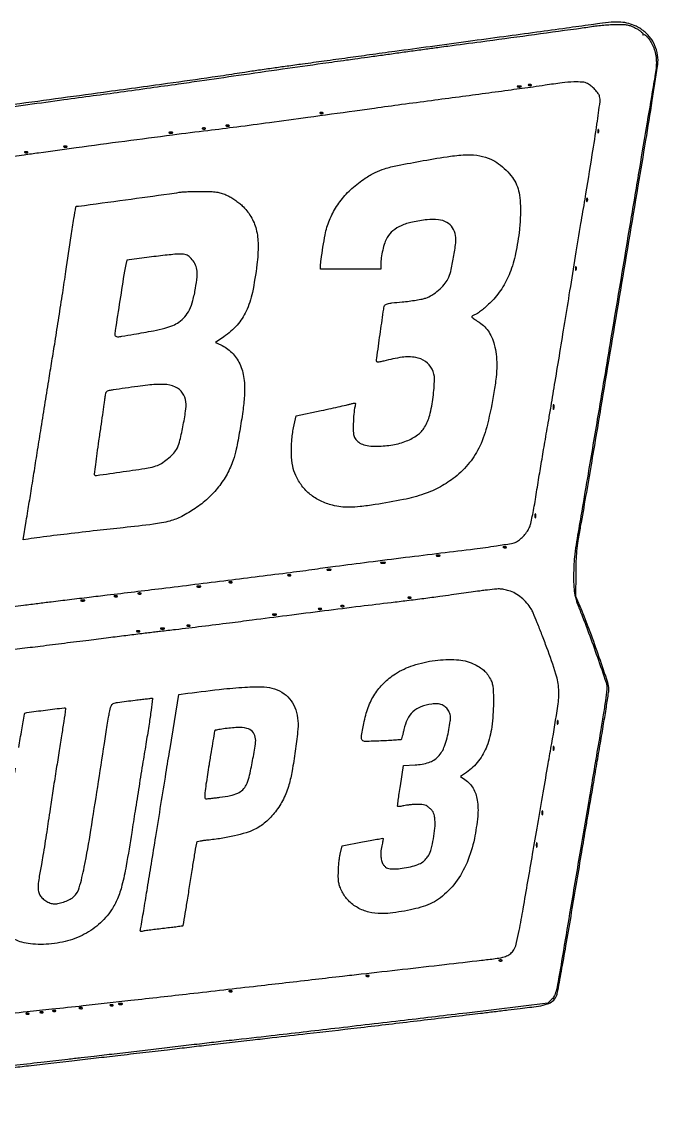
# Model space of a CAD drawing. Extents: x 71 to 939, y 129 to 915.
# Drawn here: x 485 to 939, y 129 to 915 of the extents above; entities that cross this region are included whole.
import ezdxf

# ---------------------------------------------------------------- set-up
doc = ezdxf.new("R2010")
doc.units = 0

msp = doc.modelspace()

# ---------------------------------------------------------------- linework, layer by layer
for points in [[(477, 167.993962, -0.00011), (489.239709, 169.411911, -0.00005), (505.290625, 171.266179, -0.000049), (522.235646, 173.22034, -0.000067), (537.5, 174.977076, 0.000135), (553.084552, 176.772795, 0.000089), (571.03125, 178.848814, 0.000089), (588.504021, 180.876298, 0.000171), (602.5, 182.507736, -0.000401), (616.225598, 184.101278, -0.000229), (632.79375, 186.003684, -0.000229), (649.456975, 187.901528, -0.000381), (663.5, 189.483591, 0.000928), (688.405517, 192.316988, 0.000325), (724.173338, 196.476981, 0.000316), (764.423843, 201.210705, 0.00032), (804.5, 205.975676, -0.000028), (812.381178, 206.917404, -0.000015), (822.113768, 208.079507, -0.000015), (832.044576, 209.264674, -0.000023), (840.589422, 210.28377, 0.006253), (853.799698, 212.026461, 0.043856), (860.116713, 213.514365, 0.094812), (863.80451, 215.567672, 0.099439), (866.400779, 218.808128, 0.073011), (867.168819, 221.039588, 0.000811), (870.098562, 236.773132, 0.002504), (873.36366, 254.977589, 0.001627), (876.963479, 276.04871, -0.000117), (880.669313, 298.142098, -0.000129), (884.262371, 319.498684, -0.00012), (887.338556, 337.727529, -0.000668), (889.00354, 347.5, 0.000007), (890.525058, 356.35963, 0.000002), (892.839386, 369.837181, 0.000002), (895.435694, 384.957624, 0.000002), (897.96165, 399.669128, 0.00155), (900.275245, 413.399211, 0.002246), (902.226235, 425.539155, 0.001138), (903.811634, 435.849117, 0.037594), (904, 438.350871, 0.080314), (903.24556, 443.017395, 0.002656), (897.199859, 460.907865, 0.0057), (890.707893, 479.110092, 0.009988), (884.864558, 494), (880.5, 504.5), (880.544132, 520.5, -0.007524), (880.708675, 529.739402, -0.016071), (881.17228, 536.862204, -0.014949), (882.116145, 544.252312, -0.00568), (883.857182, 554.5, 0.001604), (887.654502, 575.798105, 0.001328), (891.565669, 598.504711, 0.000334), (898.369593, 638.805767, 0.000011), (925.048986, 797.5, 0.00107), (930.458224, 830.106198, 0.001619), (935.013101, 858.507392, 0.000604), (938.824251, 882.966047, 0.03957), (939.141322, 887.227291, 0.07062), (938.046741, 894.679784, 0.071373), (934.922451, 901.50401, 0.070399), (929.959122, 907.250413, 0.065796), (923.488111, 911.549618, 0.050175), (918.230821, 913.497018, 0.044896), (912.489853, 914.451504, 0.037423), (905.771168, 914.45292, 0.01988), (897.5, 913.502935, -0.004128), (891.471146, 912.61733, -0.000259), (873.665625, 910.161202, -0.000382), (852.446417, 907.261894, -0.000284), (829, 904.090054, 0.000133), (803.545496, 900.654389, 0.000108), (776.25625, 896.957742, 0.000109), (751.10421, 893.539528, 0.000283), (733, 891.064701, -0.000012), (717.37711, 888.920442, -0.000009), (700.6125, 886.620201, -0.00001), (685.149261, 884.499116, -0.000025), (674, 882.970554, 0.001271), (664.287573, 881.614314, 0.000981), (653.703125, 880.08769, 0.000991), (643.820927, 878.622551, 0.002375), (636.5, 877.486734, -0.004547), (620.604944, 875.091353, -0.000683), (588.651903, 870.617308, -0.000568), (542.735906, 864.305217, -0.000182), (474.5, 855.02903, 0.00037), (408.044066, 845.969336, 0.000189)], [(462.299428, 852.02789, -0.000083), (488.7375, 855.633944, -0.000084), (514.606565, 859.153603, -0.000157), (535.5, 861.986048, 0.000553), (554.997092, 864.644918, 0.000419), (576.3875, 867.604345, 0.000423), (596.464579, 870.416537, 0.000986), (611.5, 872.565759, -0.000448), (639.246672, 876.562419, -0.000309), (670.671905, 881.040369, -0.000283), (699.604419, 885.128169, -0.001278), (716.5, 887.461523, 0.000578), (722.351448, 888.261288, 0.000157), (731.6125, 889.540944, 0.000159), (742.121883, 890.999843, 0.000165), (752.5, 892.447359, -0.000429), (762.914815, 893.894377, -0.000405), (773.534375, 895.351783, -0.000402), (782.94225, 896.627427, -0.001414), (789, 897.426418, 0.001264), (812.591521, 900.530846, 0.000436), (846.690152, 905.135897, 0.000247), (881.000001, 909.817181, 0.0049), (891.5, 911.360067, -0.010679), (895.567854, 911.909848, -0.006583), (900.373889, 912.391163, -0.0066), (905.139709, 912.741844, -0.011749), (909.070685, 912.886385, -0.010814), (913.98889, 912.845215, -0.039054), (917.101176, 912.507569, -0.047941), (919.785784, 911.729951, -0.022777), (923.070685, 910.25, -0.019608), (925.154712, 909.089605, -0.030414), (926.843715, 907.913969, -0.031203), (928.025693, 906.853497, -0.250481), (928.225223, 906.17567, 0.056175), (928.181671, 905.705405, 0.161131), (928.289491, 905.400018, 0.24785), (928.518343, 905.296175, 0.12404), (928.829864, 905.39485, -0.328751), (930.18926, 905.283583, -0.04814), (932.209465, 903.148162, -0.041956), (934.307095, 899.929738, -0.032668), (936.042937, 896.129118, -0.041928), (937.324991, 891.659092, -0.037635), (937.903519, 886.872171, -0.034384), (937.779807, 881.653676, -0.024789), (936.955259, 875.88649, 0.006025), (936.208819, 871.773425, 0.000063), (931.373144, 843.147906, 0.000203), (925.815439, 810.141258, 0.000132), (919.419397, 772, -0.000071), (905.527097, 689.094659, -0.000198), (895.756572, 630.97875, -0.000265), (888.685483, 589.156426, -0.00091), (884.028338, 562, 0.001579), (880.887546, 543.537455, 0.011194), (879.592776, 534.54229, 0.018978), (879.012704, 527.537209, 0.010174), (878.80166, 518.860814, 0.016292), (879.022758, 511.134865, 0.036631), (879.808055, 505.327971, 0.033963), (881.473563, 499.437383, 0.012257), (884.605474, 491.313516, -0.010395), (888.774824, 480.617477, -0.002739), (894.994382, 463.333388, -0.001438), (901.242189, 445.504692, -0.037636), (902.542237, 440.596969, -0.077191), (902.609827, 438.317069, -0.003037), (901.518167, 430.000304, -0.005135), (900.022268, 419.887733, -0.00315), (898.06196, 408, 0.00023), (891.305182, 368.464967, 0.000161), (883.723508, 323.89317, 0.000161), (876.610614, 281.913905, 0.000415), (871.510998, 251.605083, -0.00128), (868.099084, 231.539133, -0.015195), (866.521333, 223.810294, -0.041365), (865.147619, 219.586508, -0.097374), (863.307974, 216.846436), (860.444244, 213.982706), (802.472122, 207.062022, -0.000454), (757.899112, 201.782003, -0.000329), (708.227023, 195.976864, -0.000311), (662.627138, 190.706753, -0.00122), (634.5, 187.543261, 0.001259), (626.750648, 186.67107, 0.000277), (613.45, 185.13267, 0.000288), (598.075013, 183.336722, 0.000277), (582.5, 181.499549, -0.000217), (566.668014, 179.630116, -0.000204), (550.521875, 177.737364, -0.000203), (536.21636, 176.072187, -0.000711), (527, 175.016471, 0.000242), (517.266879, 173.910823, 0.000052), (500.39375, 171.984056, 0.000054), (480.851591, 169.748306, 0.000052), (461, 167.472894, -0.000055), (440.854707, 165.163955, -0.000053)], [(418.397658, 846.016544, 0.000029), (439.5, 848.908269, -0.000129)], [(452.318672, 494.162441, 0.000061), (470.0375, 496.335913, 0.000061), (485.774858, 498.270215, 0.000208), (496, 499.532581, -0.000552), (505.563088, 500.706537, -0.000224), (518.584375, 502.284507, -0.000222), (532.586239, 503.968629, -0.000283), (545.5, 505.508652, 0.000932), (584.490269, 510.209744, 0.000528), (631.697367, 516.041408, 0.000361), (676.50148, 521.657078, 0.004199), (694, 524.012591, -0.003054), (708.632116, 526.016391, -0.00079), (732.236854, 529.064284, -0.000817), (758.680245, 532.392343, -0.000932), (784, 535.489059, 0.001531), (808.045033, 538.459133, 0.005249), (823.641745, 540.600748, 0.004816), (834.452497, 542.307549, 0.079011), (837.913223, 543.469449, 0.05396), (840.691654, 545.327449, 0.037013), (843.413362, 547.973123, 0.036447), (845.767805, 551.052895, 0.046071), (847.447107, 554.218252, 0.041811), (848.18951, 556.519108, 0.005642), (849.284631, 561.480156, 0.006476), (850.442339, 567.403249, 0.005415), (851.521414, 573.718252, -0.000886), (853.774699, 587.664753, -0.001051), (855.95441, 600.83167, -0.00099), (858.295412, 614.623202, -0.00065), (861.043986, 630.5, 0.001904), (862.696946, 640.192744, 0.000358), (865.638935, 657.928125, 0.000383), (869.045374, 678.653707, 0.000351), (872.521651, 700, -0.000277), (876.214715, 722.698514, -0.000213), (880.275915, 747.50625, -0.000215), (884.096805, 770.721536, -0.000509), (886.966293, 788, 0.001482), (892.196191, 819.874923, 0.004446), (895.510254, 841.688686, 0.00264), (897.722702, 857.784319, 0.106487), (897.437357, 861.305726, 0.081291), (896.30897, 863.610658, 0.032985), (894.094697, 866.329735, 0.032835), (891.41888, 868.851536, 0.052223), (888.79966, 870.589276, 0.10185), (885.093169, 871.648783, 0.02851), (879.035995, 871.760387, 0.020826), (870.532878, 871.076729, 0.007487), (858.5, 869.419687, -0.003393), (849.939326, 868.169293, -0.000636), (834.246875, 866.006201, -0.000681), (815.902527, 863.526775, -0.000623), (797, 861.022067, 0.000432), (777.145183, 858.398876, 0.000354), (755.934375, 855.562575, 0.000358), (736.439975, 852.927524, 0.000947), (722.5, 851.006207, -0.000544), (688.968156, 846.357058, -0.000982), (661.483499, 842.63183, -0.001179), (638.158841, 839.573055, -0.001698), (617.5, 836.984677, 0.00175), (592.217307, 833.814298, 0.000722), (558.00716, 829.352566, 0.000727), (523.39184, 824.735917, 0.001526), (496.5, 821.025951, -0.000751), (486.097803, 819.574451, -0.000291), (471.68125, 817.593414, -0.000288)], [(465.440546, 205.508715, -0.001095), (488.285208, 208.100223, -0.002319), (506, 209.987395, 0.001924), (528.298915, 212.345132, 0.000567), (562.466639, 216.130034, 0.000513), (604.492452, 220.877302, 0.000334), (653, 226.439982, -0.000111), (673.128607, 228.757355, -0.000095), (694.33125, 231.189509, -0.000096), (713.601241, 233.392507, -0.000274), (727, 234.914241, 0.000229), (756.636296, 238.277393, 0.000223), (786.537546, 241.697978, 0.000153), (812.947993, 244.739368, 0.001989), (822.784122, 245.914815, 0.02468), (828.160871, 246.850322, 0.063864), (831.852471, 248.194397, 0.083571), (834.482431, 250.166791, 0.070946), (836.498938, 252.997947, 0.061635), (838.084068, 257.285299, 0.010154), (839.933641, 265.932646, 0.004692), (842.784491, 281.508718, 0.000424), (849.509404, 320.5, -0.000193), (853.16752, 341.768624, -0.000162), (857.064694, 364.33125, -0.000163), (860.640409, 384.952878, -0.000448), (863.18116, 399.5, 0.005687), (867.56147, 426.228946, 0.050564), (868.157104, 438.127284, 0.064038), (866.214498, 448.868286, 0.0119), (859.689116, 467.880377, 0.003203), (856.19228, 477.147204, 0.004073), (852.84095, 485.651683, 0.003205), (849.929714, 492.735307, 0.033448), (848.525663, 495.546421, 0.048306), (845.47065, 499.766266, 0.040913), (841.500107, 503.584536, 0.041715), (837.061343, 506.62575, 0.057221), (832.612179, 508.52253, 0.022038), (828.862616, 509.458429, 0.045572), (825.863649, 509.787997, 0.031083), (822.203258, 509.62767, 0.005748), (815.5, 508.836978, 0.00189), (811.721349, 508.332631, 0.000474), (805.5625, 507.480942, 0.000484), (798.521875, 506.493566, 0.000487), (791.5, 505.494905, -0.002591), (783.17195, 504.346196, -0.001062), (771.85625, 502.869537, -0.00105), (759.699142, 501.335273, -0.001345), (748.5, 499.976385, 0.001052), (726.502882, 497.32036, 0.000655), (700.721763, 494.118067, 0.000641), (673.986104, 490.726777, 0.000785), (649, 487.484967, -0.001439), (632.994889, 485.429683, -0.000765), (613.164847, 482.972015, -0.000688), (594.345835, 480.695149, -0.003218), (583.5, 479.468823, 0.003785), (579.671939, 479.031588, 0.000346), (570.15625, 477.865003, 0.000447), (558.810198, 476.455749, 0.00035), (546.5, 474.906796, -0.000293), (532.284994, 473.116513, -0.000166), (515.059375, 470.963118, -0.000165), (497.691229, 468.803593, -0.000272), (483, 466.989972, 0.000494), (469.164467, 465.275768, 0.000411)], [(482.34155, 396.733132, -0.002499), (484.448343, 409.29454, -0.000395), (486.377091, 420.399969, -0.169689), (486.745689, 421.060598, -0.150929), (488.041208, 421.648644, -0.000881), (501.3149, 423.313057, -0.000638), (514.76853, 424.958519, -0.230408), (515.694587, 424.638747, -0.237575), (515.793098, 424.340377, -0.000145), (514.430315, 415.193243, -0.001709), (512.870436, 404.98316, -0.001037), (510.958894, 392.91563, 0.000832), (508.84481, 379.604869, 0.000713), (506.662915, 365.587716, 0.000718), (504.717567, 352.850367, 0.002063), (503.416197, 344, -0.002582), (502.279857, 336.327335, -0.00183), (500.928775, 327.728882, -0.001847), (499.577948, 319.525841, -0.003913), (498.458339, 313.183428, 0.004641), (496.767958, 303.525537, 0.024635), (496.153948, 298.197255, 0.046261), (496.249714, 294.649331, 0.077174), (497.054954, 291.778734, 0.094039), (498.733476, 289.402794, 0.050189), (501.567469, 287.16712, 0.050131), (504.798198, 285.536374, 0.092077), (507.686153, 285, 0.057426), (511.122343, 285.395961, 0.030753), (515.220005, 286.622947, 0.030735), (519.058127, 288.308827, 0.069829), (521.64071, 290.13219, 0.135124), (525.543669, 296.526933, 0.020477), (529.114665, 311.219895, 0.010058), (533.84349, 337.602737, 0.001059), (543.522885, 399.5, -0.000836), (544.549186, 406.082152, -0.000848), (545.592519, 412.628607, -0.000824), (546.519168, 418.32038, -0.003487), (547.103644, 421.725046, -0.036141), (548.228752, 426.145393, -0.204842), (549.805695, 427.923252, -0.078), (552.93253, 428.840827, -0.002732), (565.5, 430.410934, 0.000116), (569.790106, 430.924134, 0.000169), (573.573803, 431.378942, 0.000083), (576.789978, 431.767174, 0.002929), (577.538477, 431.862105, -0.492113), (577.91909, 431.4836, -0.001376), (576.854056, 423.287194, -0.005384), (575.431872, 413.39114, -0.0026), (573.408689, 400.75, 0.000781), (571.053522, 386.369969, 0.000435), (568.226049, 368.839063, 0.000433), (565.395679, 351.094254, 0.000702), (563.023227, 336, -0.004694), (559.083951, 312.178698, -0.020535), (556.04803, 298.232099, -0.03451), (552.827832, 288.655991, -0.048188), (548.580947, 280.687914, -0.068413), (539.392146, 270.266005, -0.06467), (527.565609, 262.476625, -0.061344), (513.552358, 257.665344, -0.051587), (497.931501, 256.017364, -0.025782), (490.582531, 256.381624, -0.044993), (484.599133, 257.538579, -0.05232), (479.581818, 259.574471, -0.054536)], [(471.874422, 330.154174, 0.000047), (474.539993, 347.155921, 0.000046), (477.384869, 365.323336, 0.00006), (479.984184, 381.945689, -0.001544)]]:
    msp.add_lwpolyline(points, format="xyb")
for points in [[(838.75, 868.337719, 0.057986), (839.320008, 868.181385, 0.037979), (840, 868.12966, 0.037979), (840.679992, 868.181385, 0.057986), (841.25, 868.337719, 0.174857), (841.459382, 868.525001, 0.447206), (841.398438, 868.693942, 0.078554), (840.89144, 868.810911, 0.017491), (840, 868.842105, 0.017491), (839.10856, 868.810911, 0.078554), (838.601562, 868.693942, 0.447206), (838.540618, 868.525001, 0.174857)], [(846.8125, 869.316886, 0.051402), (847.359369, 869.160852, 0.05415), (847.916927, 869.123424, 0.060344), (848.402231, 869.202593, 0.126455), (848.729167, 869.395833, 0.296942), (848.77538, 869.614691, 0.208169), (848.592839, 869.799335, 0.077125), (848.112848, 869.910055, 0.028489), (847.416667, 869.921053, 0.018894), (846.670344, 869.862007, 0.168741), (846.37858, 869.720685, 0.470617), (846.395823, 869.538436, 0.054073)], [(697.8125, 849.316886, 0.051402), (698.359369, 849.160852, 0.05415), (698.916927, 849.123424, 0.060344), (699.402231, 849.202593, 0.126455), (699.729167, 849.395833, 0.296942), (699.77538, 849.614691, 0.208169), (699.592839, 849.799335, 0.077125), (699.112848, 849.910055, 0.028489), (698.416667, 849.921053, 0.018894), (697.670344, 849.862007, 0.168741), (697.37858, 849.720685, 0.470617), (697.395823, 849.538436, 0.054073)], [(630.8125, 840.316886, 0.051402), (631.359369, 840.160852, 0.05415), (631.916927, 840.123424, 0.060344), (632.402231, 840.202593, 0.126455), (632.729167, 840.395833, 0.296942), (632.77538, 840.614691, 0.208169), (632.592839, 840.799335, 0.077125), (632.112848, 840.910055, 0.028489), (631.416667, 840.921053, 0.018894), (630.670344, 840.862007, 0.168741), (630.37858, 840.720685, 0.470617), (630.395823, 840.538436, 0.054073)], [(589.75, 835.337719, 0.057986), (590.320008, 835.181385, 0.037979), (591, 835.12966, 0.037979), (591.679992, 835.181385, 0.057986), (592.25, 835.337719, 0.174857), (592.459382, 835.525001, 0.447206), (592.398438, 835.693942, 0.078554), (591.89144, 835.810911, 0.017491), (591, 835.842105, 0.017491), (590.10856, 835.810911, 0.078554), (589.601562, 835.693942, 0.447206), (589.540618, 835.525001, 0.174857)], [(613.8125, 838.316886, 0.051402), (614.359369, 838.160852, 0.05415), (614.916927, 838.123424, 0.060344), (615.402231, 838.202593, 0.126455), (615.729167, 838.395833, 0.296942), (615.77538, 838.614691, 0.208169), (615.592839, 838.799335, 0.077125), (615.112848, 838.910055, 0.028489), (614.416667, 838.921053, 0.018894), (613.670344, 838.862007, 0.168741), (613.37858, 838.720685, 0.470617), (613.395823, 838.538436, 0.054073)], [(896.078947, 836.416667, 0.018894), (896.137993, 835.670344, 0.168741), (896.279315, 835.37858, 0.470617), (896.461564, 835.395823, 0.054073), (896.683114, 835.8125, 0.051402), (896.839148, 836.359369, 0.05415), (896.876576, 836.916927, 0.060344), (896.797407, 837.402231, 0.126455), (896.604167, 837.729167, 0.296942), (896.385309, 837.77538, 0.208169), (896.200665, 837.592839, 0.077125), (896.089945, 837.112848, 0.028489)], [(514.8125, 825.316886, 0.051402), (515.359369, 825.160852, 0.05415), (515.916927, 825.123424, 0.060344), (516.402231, 825.202593, 0.126455), (516.729167, 825.395833, 0.296942), (516.77538, 825.614691, 0.208169), (516.592839, 825.799335, 0.077125), (516.112848, 825.910055, 0.028489), (515.416667, 825.921053, 0.018894), (514.670344, 825.862007, 0.168741), (514.37858, 825.720685, 0.470617), (514.395823, 825.538436, 0.054073)], [(486.8125, 821.316886, 0.051402), (487.359369, 821.160852, 0.05415), (487.916927, 821.123424, 0.060344), (488.402231, 821.202593, 0.126455), (488.729167, 821.395833, 0.296942), (488.77538, 821.614691, 0.208169), (488.592839, 821.799335, 0.077125), (488.112848, 821.910055, 0.028489), (487.416667, 821.921053, 0.018894), (486.670344, 821.862007, 0.168741), (486.37858, 821.720685, 0.470617), (486.395823, 821.538436, 0.054073)], [(819.722373, 816.56943, -0.051297), (825.206157, 813.373153, -0.038006), (830.548415, 808.816508, -0.038334), (835.079293, 803.566338, -0.05636), (838.119254, 798.290758, -0.059073), (839.794368, 792.721096, -0.028188), (840.674478, 785.283311, -0.024559), (840.783366, 776.439398, -0.017211), (840.074326, 766.5, -0.024524), (837.393128, 749.303805, -0.042984), (833.282213, 735.509028, -0.050139), (827.443631, 724.176385, -0.053161), (819.562994, 714.473822, -0.012096), (816.61876, 711.685344, -0.01308), (813.617228, 709.116449, -0.01266), (810.937388, 707.051985, -0.059668), (809.247462, 706.102502, 0.01563), (808.00321, 705.540937, 0.023144), (806.953942, 704.965681, 0.019904), (806.161407, 704.437811, 0.240327), (806, 704.121398, 0.225882), (806.16866, 703.76711, 0.009747), (807.283926, 702.89673, 0.015), (808.695894, 701.903142, 0.009958), (810.370814, 700.845368, -0.048497), (814.438276, 697.815138, -0.054277), (817.677255, 694.16026, -0.051), (820.203035, 689.695027, -0.035609), (822.143189, 684.23952, -0.038781), (823.49114, 677.341217, -0.030651), (823.902905, 669.746584, -0.025529), (823.387378, 660.893354, -0.013937), (821.900271, 650.113264, -0.018545), (817.271314, 627.515182, -0.048188), (811.808918, 611.845891, -0.062328), (804.441899, 599.996221, -0.054308), (794.066797, 589.700364, -0.043903), (783.640392, 582.789981, -0.041416), (771.966402, 577.649754, -0.032325), (757.219663, 573.610387, -0.013664), (737, 570.026917, -0.008604), (726.194959, 568.604708, -0.024367), (718.607957, 568.111319, -0.033109), (712.476407, 568.418023, -0.034672), (706.534962, 569.532909, -0.048677), (697.924799, 572.696202, -0.057688), (690.606467, 577.331544, -0.05914), (684.683202, 583.405984, -0.055468), (680.197353, 590.824854, -0.064339), (678.122783, 597.425767, -0.033207), (677.174253, 606.044043, -0.031223), (677.356699, 615.547378, -0.031677), (678.723063, 624.907416), (680.5, 633.314833), (698.433523, 637.161086, 0.001035), (705.551489, 638.703115, 0.001322), (712.104663, 640.155158, 0.001023), (717.593346, 641.398362, 0.011153), (719.790328, 641.952552, -0.00931), (722.02408, 642.524781, -0.19972), (722.682506, 642.41711, -0.297627), (722.922483, 641.901886, -0.019317), (722.610316, 640.198883, 0.033056), (721.744637, 634.615873, 0.017237), (721.369494, 627.580417, 0.013394), (721.422727, 620.914903, 0.114805), (722.193956, 618.054742, 0.092776), (724.549126, 615.124444, 0.084449), (727.87861, 613.127458, 0.065155), (732.428485, 612.006123, 0.030617), (738.490024, 611.700983, 0.039961), (749.586016, 612.711222, 0.052359), (759.376118, 615.476622, 0.060226), (767.166355, 619.734735, 0.098533), (772.298183, 625.201229, 0.077951), (775.961709, 633.822707, 0.029111), (778.42686, 646.779023, 0.027157), (779.393428, 659.554471, 0.127527), (777.710788, 666.661704, 0.117399), (772.856527, 672.197674, 0.11251), (765.95376, 675.060217, 0.077338), (756.345889, 675.201111, 0.029562), (743.19673, 672.551897, -0.00826), (740.441729, 671.873612, -0.052749), (739.015236, 671.702359, -0.15525), (738.293572, 671.920831, -0.247047), (738, 672.478728, -0.034634), (738.151778, 674.667256, -0.000292), (740.510755, 691.520906, -0.000521), (742.809285, 707.750455, -0.018042), (743.491567, 711.54701, -0.185168), (744.250658, 712.705424, -0.095045), (745.848128, 713.447758, -0.034402), (748.980426, 714.00709, -0.003814), (756.218105, 714.735478, 0.008647), (761.264517, 715.292658, 0.008737), (766.271211, 716.022394, 0.008579), (770.605904, 716.808324, 0.034747), (773.19453, 717.51357, 0.057803), (777.606804, 719.649992, 0.035192), (782.269682, 723.098287, 0.035328), (786.361683, 727.128108, 0.062753), (789.01787, 731.035029, 0.061876), (791.010003, 736.524012, 0.012716), (793.052032, 746.643152, 0.012051), (794.587245, 756.829016, 0.073347), (794.475986, 762.142137, 0.101878), (792.315118, 767.706339, 0.123058), (788.234945, 771.525986, 0.101337), (782.162937, 773.44135, 0.052614), (774.181173, 773.428953, 0.02586), (763.588077, 771.736906, 0.05211), (755.552859, 769.125495, 0.067144), (749.662251, 765.494115, 0.089919), (745.603724, 760.723422, 0.049451), (743.867665, 756.905176, 0.023754), (742.376999, 751.729277, 0.023516), (741.341089, 746.220913, 0.034731), (741, 741.316341), (741, 738), (719.5, 738), (698, 738), (698.01832, 740.25, -0.03268), (698.371869, 745.052895, -0.005956), (699.712051, 753.876842, -0.006359), (701.277035, 762.709663, -0.025979), (702.571799, 768, -0.047391), (706.674771, 778.076581, -0.044999), (712.661255, 787.389089, -0.043514), (720.428214, 795.755864, -0.038685), (729.822492, 803.020579, -0.028552), (736.978252, 807.154214, -0.043294), (743.647951, 809.819813, -0.025031), (752.923238, 812.125296, -0.003938), (771.416039, 815.599366, -0.008124), (790.75904, 818.752161, -0.031322), (802.88515, 819.757314, -0.049941), (811.780929, 819.046629, -0.061501)], [(631.218065, 790.796374, -0.026536), (633.770336, 789.44167, -0.014827), (636.730425, 787.541498, -0.014759), (639.61728, 785.437315, -0.023168), (641.953922, 783.446331, -0.070324), (648.202425, 775.693332, -0.073121), (651.9562, 766.611867, -0.06085), (653.350667, 755.462492, -0.03139), (652.508019, 741.407939, -0.020275), (649.22435, 721.464751, -0.056958), (644.814476, 708.046294, -0.075285), (638.337324, 698.194526, -0.060663), (628.780921, 689.851226), (622.781694, 685.777229), (626.640847, 684.043236, -0.091718), (634.55454, 678.568418, -0.086772), (640.169192, 670.527362, -0.076214), (643.209532, 660.123092, -0.051478), (643.572433, 647.743367, -0.016253), (642.377232, 636.516861, -0.008548), (640.201698, 622.653934, -0.007911), (637.697791, 609.533915, -0.032582), (635.545589, 601.743543, -0.042577), (631.128202, 591.846088, -0.040543), (625.035606, 582.666027, -0.039718), (617.408024, 574.41848, -0.037377), (608.423815, 567.296051, -0.030997), (598.846796, 561.637977, -0.052533), (590.161315, 558.30231, -0.033533), (578.585501, 556.019928, -0.006207), (557, 553.521854, 0.002352), (538.23021, 551.496133, 0.001626), (517.005465, 549.034487, 0.001225), (497.462136, 546.654878, 0.011084), (488.950379, 545.405167), (485.400759, 544.803349), (487.625714, 558.151675, 0.001241), (488.833062, 565.507486, 0.000281), (490.845651, 578.007054, 0.000291), (493.151009, 592.429883, 0.000282), (495.462798, 607, -0.000404), (497.97, 622.77691, -0.000268), (500.872494, 640.884375, -0.000269), (503.710806, 658.470595, -0.000524), (505.997922, 672.5, 0.001286), (508.246936, 686.429307, 0.000685), (510.961686, 703.675, 0.000682), (513.686865, 721.300532, 0.001062), (515.982699, 736.5, -0.000501), (519.799626, 761.963066, -0.003485), (521.766502, 774.406759, -0.001481), (523.137515, 782.555055, -0.365351), (523.665163, 783, 0.033795), (525.005675, 783.090709, 0.000026), (558.667506, 787.669087, 0.000147), (589.942248, 791.933867, 0.005547), (597, 792.978301, -0.022706), (599.875581, 793.303486, -0.006872), (604.2625, 793.538221, -0.006869), (609.193769, 793.666338, -0.007426), (614, 793.653766, -0.006986), (620.594686, 793.446358, -0.029769), (624.512995, 793.03368, -0.042152), (627.655514, 792.235587, -0.025493)], [(888.078947, 787.416667, 0.018894), (888.137993, 786.670344, 0.168741), (888.279315, 786.37858, 0.470617), (888.461564, 786.395823, 0.054073), (888.683114, 786.8125, 0.051402), (888.839148, 787.359369, 0.05415), (888.876576, 787.916927, 0.060344), (888.797407, 788.402231, 0.126455), (888.604167, 788.729167, 0.296942), (888.385309, 788.77538, 0.208169), (888.200665, 788.592839, 0.077125), (888.089945, 788.112848, 0.028489)], [(575.563134, 746.63589), (559.626269, 744.5), (558.851166, 741.5, 0.023891), (557.827522, 736.57837, 0.000713), (554.563513, 715.807057, 0.000475), (551.25744, 694.436966, 0.038153), (551, 691.068111, 0.283533), (551.553689, 690.170196, 0.127624), (552.962152, 689.867352, 0.030562), (556.070976, 690.189288, 0.00221), (564.590048, 691.640357, 0.004253), (578.570332, 694.208035, 0.018438), (586.787276, 696.106155, 0.031115), (592.350651, 697.987544, 0.050251), (596.7606, 700.332565, 0.070444), (600.975241, 704.102817, 0.061007), (604.221277, 709.073834, 0.048567), (606.707107, 715.686907, 0.023706), (608.63255, 724.5, 0.018278), (609.701659, 732.605642, 0.060187), (609.563622, 737.988106, 0.08696), (608.222464, 742.043994, 0.073272), (605.521131, 745.678869, 0.026094), (603.472357, 747.524277, 0.081882), (601.868, 748.437865, 0.074707), (599.974656, 748.831751, 0.019328), (596.85, 748.88589, 0.017578), (593.826737, 748.71496, 0.003419), (588.390108, 748.177882, 0.00363), (582.056895, 747.461942, 0.00335)], [(880.078947, 738.416667, 0.018894), (880.137993, 737.670344, 0.168741), (880.279315, 737.37858, 0.470617), (880.461564, 737.395823, 0.054073), (880.683114, 737.8125, 0.051402), (880.839148, 738.359369, 0.05415), (880.876576, 738.916927, 0.060344), (880.797407, 739.402231, 0.126455), (880.604167, 739.729167, 0.296942), (880.385309, 739.77538, 0.208169), (880.200665, 739.592839, 0.077125), (880.089945, 739.112848, 0.028489)], [(574.5, 655.325481, 0.002629), (567.326281, 654.390776, 0.001364), (558.378635, 653.152182, 0.000802), (549.71091, 651.91404, 0.013746), (546.881744, 651.42554, 0.072833), (545.426796, 650.904512, 0.150589), (544.583669, 650.056615, 0.081014), (544.068552, 648.512402, 0.011599), (543.611485, 645.199481, -0.006239), (543.169868, 641.723737, -0.000774), (542.102905, 634.17463, -0.000914), (540.805406, 625.212824, -0.000756), (539.391474, 615.6716, 0.002329), (538.061537, 606.498237, 0.003777), (537.02644, 598.687922, 0.000713), (536.178397, 591.815683, 0.230653), (536.350687, 591.315979, 0.235423), (537.759461, 590.844473, 0.000733), (556.981194, 593.571235, 0.002643), (574.724642, 596.210617, 0.046591), (580.349949, 597.623469, 0.053977), (584.239604, 599.488181, 0.031293), (588.470331, 602.492276, 0.031271), (592.300614, 606.007534, 0.05309), (594.963887, 609.441568, 0.077884), (597.123829, 614.577217, 0.011429), (599.593159, 625.629761, 0.012498), (601.535822, 636.815618, 0.059402), (601.719263, 643.296752, 0.12996), (599.390598, 649.6992, 0.137703), (594.24206, 653.946741, 0.095658), (585.981802, 655.840592, 0.039758)], [(864.194949, 639.5, 0.012823), (864.235556, 638.431793, 0.080377), (864.356533, 637.900903, 0.597527), (864.51666, 637.883358, 0.087174), (864.692991, 638.269032, 0.037336), (864.832894, 639.036634, 0.029507), (864.872264, 639.880008, 0.030339), (864.814405, 640.671085, 0.06278), (864.655937, 641.269032, 0.31318), (864.47713, 641.386009, 0.333666), (864.315079, 641.257153, 0.052471), (864.212705, 640.580113, 0.014395)], [(851.157895, 562, 0.017491), (851.189089, 561.10856, 0.078554), (851.306058, 560.601562, 0.447206), (851.474999, 560.540618, 0.174857), (851.662281, 560.75, 0.057986), (851.818615, 561.320008, 0.037979), (851.87034, 562, 0.037979), (851.818615, 562.679992, 0.057986), (851.662281, 563.25, 0.174857), (851.474999, 563.459382, 0.447206), (851.306058, 563.398438, 0.078554), (851.189089, 562.89144, 0.017491)], [(828.8125, 539.316886, 0.051402), (829.359369, 539.160852, 0.05415), (829.916927, 539.123424, 0.060344), (830.402231, 539.202593, 0.126455), (830.729167, 539.395833, 0.296942), (830.77538, 539.614691, 0.208169), (830.592839, 539.799335, 0.077125), (830.112848, 539.910055, 0.028489), (829.416667, 539.921053, 0.018894), (828.670344, 539.862007, 0.168741), (828.37858, 539.720685, 0.470617), (828.395823, 539.538436, 0.054073)], [(741.269032, 528.307009, 0.037336), (742.036634, 528.167106, 0.029507), (742.880008, 528.127736, 0.030339), (743.671085, 528.185595, 0.06278), (744.269032, 528.344063, 0.31318), (744.386009, 528.52287, 0.333666), (744.257153, 528.684921, 0.052471), (743.580113, 528.787295, 0.014395), (742.5, 528.805051, 0.012823), (741.431793, 528.764444, 0.080377), (740.900903, 528.643467, 0.597527), (740.883358, 528.48334, 0.087174)], [(780.75, 533.337719, 0.057986), (781.320008, 533.181385, 0.037979), (782, 533.12966, 0.037979), (782.679992, 533.181385, 0.057986), (783.25, 533.337719, 0.174857), (783.459382, 533.525001, 0.447206), (783.398438, 533.693942, 0.078554), (782.89144, 533.810911, 0.017491), (782, 533.842105, 0.017491), (781.10856, 533.810911, 0.078554), (780.601562, 533.693942, 0.447206), (780.540618, 533.525001, 0.174857)], [(674.8125, 519.316886, 0.051402), (675.359369, 519.160852, 0.05415), (675.916927, 519.123424, 0.060344), (676.402231, 519.202593, 0.126455), (676.729167, 519.395833, 0.296942), (676.77538, 519.614691, 0.208169), (676.592839, 519.799335, 0.077125), (676.112848, 519.910055, 0.028489), (675.416667, 519.921053, 0.018894), (674.670344, 519.862007, 0.168741), (674.37858, 519.720685, 0.470617), (674.395823, 519.538436, 0.054073)], [(702.75, 523.337719, 0.057986), (703.320008, 523.181385, 0.037979), (704, 523.12966, 0.037979), (704.679992, 523.181385, 0.057986), (705.25, 523.337719, 0.174857), (705.459382, 523.525001, 0.447206), (705.398438, 523.693942, 0.078554), (704.89144, 523.810911, 0.017491), (704, 523.842105, 0.017491), (703.10856, 523.810911, 0.078554), (702.601562, 523.693942, 0.447206), (702.540618, 523.525001, 0.174857)], [(609.75, 511.337719, 0.057986), (610.320008, 511.181385, 0.037979), (611, 511.12966, 0.037979), (611.679992, 511.181385, 0.057986), (612.25, 511.337719, 0.174857), (612.459382, 511.525001, 0.447206), (612.398438, 511.693942, 0.078554), (611.89144, 511.810911, 0.017491), (611, 511.842105, 0.017491), (610.10856, 511.810911, 0.078554), (609.601562, 511.693942, 0.447206), (609.540618, 511.525001, 0.174857)], [(632.8125, 514.316886, 0.051402), (633.359369, 514.160852, 0.05415), (633.916927, 514.123424, 0.060344), (634.402231, 514.202593, 0.126455), (634.729167, 514.395833, 0.296942), (634.77538, 514.614691, 0.208169), (634.592839, 514.799335, 0.077125), (634.112848, 514.910055, 0.028489), (633.416667, 514.921053, 0.018894), (632.670344, 514.862007, 0.168741), (632.37858, 514.720685, 0.470617), (632.395823, 514.538436, 0.054073)], [(550.8125, 504.316886, 0.051402), (551.359369, 504.160852, 0.05415), (551.916927, 504.123424, 0.060344), (552.402231, 504.202593, 0.126455), (552.729167, 504.395833, 0.296942), (552.77538, 504.614691, 0.208169), (552.592839, 504.799335, 0.077125), (552.112848, 504.910055, 0.028489), (551.416667, 504.921053, 0.018894), (550.670344, 504.862007, 0.168741), (550.37858, 504.720685, 0.470617), (550.395823, 504.538436, 0.054073)], [(567.8125, 506.316886, 0.051402), (568.359369, 506.160852, 0.05415), (568.916927, 506.123424, 0.060344), (569.402231, 506.202593, 0.126455), (569.729167, 506.395833, 0.296942), (569.77538, 506.614691, 0.208169), (569.592839, 506.799335, 0.077125), (569.112848, 506.910055, 0.028489), (568.416667, 506.921053, 0.018894), (567.670344, 506.862007, 0.168741), (567.37858, 506.720685, 0.470617), (567.395823, 506.538436, 0.054073)], [(760.8125, 503.316886, 0.051402), (761.359369, 503.160852, 0.05415), (761.916927, 503.123424, 0.060344), (762.402231, 503.202593, 0.126455), (762.729167, 503.395833, 0.296942), (762.77538, 503.614691, 0.208169), (762.592839, 503.799335, 0.077125), (762.112848, 503.910055, 0.028489), (761.416667, 503.921053, 0.018894), (760.670344, 503.862007, 0.168741), (760.37858, 503.720685, 0.470617), (760.395823, 503.538436, 0.054073)], [(526.75, 501.337719, 0.057986), (527.320008, 501.181385, 0.037979), (528, 501.12966, 0.037979), (528.679992, 501.181385, 0.057986), (529.25, 501.337719, 0.174857), (529.459382, 501.525001, 0.447206), (529.398438, 501.693942, 0.078554), (528.89144, 501.810911, 0.017491), (528, 501.842105, 0.017491), (527.10856, 501.810911, 0.078554), (526.601562, 501.693942, 0.447206), (526.540618, 501.525001, 0.174857)], [(696.8125, 495.316886, 0.051402), (697.359369, 495.160852, 0.05415), (697.916927, 495.123424, 0.060344), (698.402231, 495.202593, 0.126455), (698.729167, 495.395833, 0.296942), (698.77538, 495.614691, 0.208169), (698.592839, 495.799335, 0.077125), (698.112848, 495.910055, 0.028489), (697.416667, 495.921053, 0.018894), (696.670344, 495.862007, 0.168741), (696.37858, 495.720685, 0.470617), (696.395823, 495.538436, 0.054073)], [(712.8125, 497.316886, 0.051402), (713.359369, 497.160852, 0.05415), (713.916927, 497.123424, 0.060344), (714.402231, 497.202593, 0.126455), (714.729167, 497.395833, 0.296942), (714.77538, 497.614691, 0.208169), (714.592839, 497.799335, 0.077125), (714.112848, 497.910055, 0.028489), (713.416667, 497.921053, 0.018894), (712.670344, 497.862007, 0.168741), (712.37858, 497.720685, 0.470617), (712.395823, 497.538436, 0.054073)], [(663.75, 491.337719, 0.057986), (664.320008, 491.181385, 0.037979), (665, 491.12966, 0.037979), (665.679992, 491.181385, 0.057986), (666.25, 491.337719, 0.174857), (666.459382, 491.525001, 0.447206), (666.398438, 491.693942, 0.078554), (665.89144, 491.810911, 0.017491), (665, 491.842105, 0.017491), (664.10856, 491.810911, 0.078554), (663.601562, 491.693942, 0.447206), (663.540618, 491.525001, 0.174857)], [(566.8125, 479.316886, 0.051402), (567.359369, 479.160852, 0.05415), (567.916927, 479.123424, 0.060344), (568.402231, 479.202593, 0.126455), (568.729167, 479.395833, 0.296942), (568.77538, 479.614691, 0.208169), (568.592839, 479.799335, 0.077125), (568.112848, 479.910055, 0.028489), (567.416667, 479.921053, 0.018894), (566.670344, 479.862007, 0.168741), (566.37858, 479.720685, 0.470617), (566.395823, 479.538436, 0.054073)], [(583.75, 481.337719, 0.057986), (584.320008, 481.181385, 0.037979), (585, 481.12966, 0.037979), (585.679992, 481.181385, 0.057986), (586.25, 481.337719, 0.174857), (586.459382, 481.525001, 0.447206), (586.398438, 481.693942, 0.078554), (585.89144, 481.810911, 0.017491), (585, 481.842105, 0.017491), (584.10856, 481.810911, 0.078554), (583.601562, 481.693942, 0.447206), (583.540618, 481.525001, 0.174857)], [(602.8125, 483.316886, 0.051402), (603.359369, 483.160852, 0.05415), (603.916927, 483.123424, 0.060344), (604.402231, 483.202593, 0.126455), (604.729167, 483.395833, 0.296942), (604.77538, 483.614691, 0.208169), (604.592839, 483.799335, 0.077125), (604.112848, 483.910055, 0.028489), (603.416667, 483.921053, 0.018894), (602.670344, 483.862007, 0.168741), (602.37858, 483.720685, 0.470617), (602.395823, 483.538436, 0.054073)], [(806.997054, 456.377069, -0.025208), (811.372644, 454.120606, -0.048921), (814.560874, 451.823771, -0.053114), (817.072837, 449.087088, -0.035706), (819.347318, 445.5, -0.045304), (820.49972, 442.798224, -0.046858), (821.130607, 439.963365, -0.026606), (821.42191, 435.931848, -0.004941), (821.489162, 428.5, -0.032809), (820.34536, 411.306772, -0.059263), (816.852659, 397.651664, -0.071478), (810.876656, 387.005815, -0.078644), (802.306984, 378.867202), (797.924198, 375.851766), (801.188303, 373.652086, -0.112377), (806.93116, 367.536622, -0.093421), (809.946034, 359.117444, -0.064459), (810.280263, 347.526478, -0.024731), (807.876827, 331.555219, -0.050093), (802.639572, 314.559528, -0.061445), (794.36594, 300.168021, -0.068023), (783.704478, 289.397918, -0.088998), (771.421614, 283.048504, -0.020121), (764.235542, 281.141958, -0.013303), (755.850759, 279.507694, -0.013382), (747.68993, 278.364923, -0.02797), (741.287513, 278.003195, -0.061387), (732.483525, 279.083585, -0.066772), (724.470942, 282.266009, -0.070203), (717.912902, 287.267972, -0.080821), (713.359172, 293.677189, -0.019983), (711.797796, 297.206825, -0.048284), (711.009981, 299.94623, -0.04081), (710.692579, 303.048396, -0.010993), (710.700492, 308, -0.011948), (710.872446, 311.61909, -0.009869), (711.22382, 315.46502, -0.009998), (711.686584, 318.981592, -0.02615), (712.200492, 321.476664), (713.5, 326.453327), (727.946702, 329.196629, -0.001846), (733.503431, 330.230558, -0.003017), (738.222546, 331.061224, -0.000444), (742.404756, 331.767573, -0.242552), (742.641443, 331.69189, -0.234934), (742.713856, 331.476197, -0.005128), (742.546111, 330.349959, -0.010603), (742.303624, 329.012209, -0.006825), (741.968598, 327.471925, 0.02938), (741.160792, 322.739916, 0.046185), (741.086476, 318.619576, 0.055621), (741.725379, 315.213014, 0.092763), (743.07258, 312.634859, 0.049041), (744.426119, 311.223588, 0.09582), (745.775715, 310.455841, 0.066905), (747.624177, 310.095457, 0.014735), (750.862481, 310, 0.034383), (756.291967, 310.373802, 0.025099), (762.234267, 311.502231, 0.025063), (767.597208, 313.090727, 0.073382), (771, 314.882124, 0.035419), (772.086735, 315.800989, 0.019284), (773.290651, 317.068852, 0.019128), (774.420988, 318.458893, 0.028671), (775.287322, 319.76082, 0.070149), (777.064635, 324.087725, 0.01839), (778.653159, 331.435978, 0.019379), (779.713388, 339.105315, 0.045371), (779.759313, 344.888825, 0.020599), (779.386705, 347.879979, 0.061879), (778.801776, 349.849273, 0.071986), (777.808458, 351.447636, 0.035467), (776.13802, 353.167987, 0.034117), (774.210929, 354.666718, 0.071945), (772.50818, 355.487469, 0.05977), (770.446766, 355.875624, 0.017722), (767.234223, 355.976143, 0.013269), (764.748172, 355.899807, 0.00995), (762.017675, 355.688785, 0.010075), (759.454051, 355.386999, 0.022627), (757.528075, 355.031402, -0.011332), (755.976238, 354.708482, -0.016766), (754.601734, 354.502196, -0.01199), (753.474631, 354.398822, -0.216511), (753.14366, 354.523006, -0.231031), (753.011011, 354.908635, -0.001174), (753.531872, 359.049097, -0.004875), (754.187366, 363.795343, -0.00303), (755.044471, 369.351735), (757.357771, 383.767975), (765.520994, 384.196435, 0.064553), (775.322671, 385.993879, 0.124758), (782.040705, 390.191977, 0.107346), (786.569782, 397.576396, 0.040252), (789.65945, 409.388891, 0.00469), (790.681797, 415.491445, 0.040803), (790.887871, 418.232311, 0.079158), (790.5585, 420.216417, 0.042903), (789.574054, 422.492349, 0.077849), (787.515845, 425.203258, 0.091898), (784.830585, 426.973117, 0.082874), (781.46092, 427.776671, 0.05128), (777.382892, 427.639003, 0.057722), (769.711836, 425.667731, 0.09356), (764.000985, 422.139395, 0.095115), (760.030653, 416.819402, 0.061382), (757.539819, 409.520329, -0.004731), (756.968426, 406.912702, -0.007035), (756.414619, 404.642227, -0.003471), (755.906379, 402.733674, -0.13028), (755.683688, 402.350354, -0.178962), (755.264756, 402.157602, -0.001206), (751.218961, 401.855075, -0.004521), (746.560643, 401.560358, -0.00285), (741.116762, 401.29644, -0.005014), (729.987598, 400.932231, -0.208421), (727.815539, 401.820687, -0.238492), (727.143281, 403.968592, -0.006641), (728.920291, 413.835156, -0.038847), (732.065008, 425.236396, -0.055199), (736.701304, 434.66345, -0.057928), (743.088386, 442.512147, -0.049), (751.452956, 449.194508, -0.066041), (764.22741, 455.274943, -0.045973), (779.832954, 458.772511, -0.047016), (795.166678, 459.303815, -0.091855)], [(665.055603, 438.480382, -0.067443), (671.884203, 434.978391, -0.082939), (676.999076, 429.978307, -0.081028), (680.292582, 423.487268, -0.061014), (681.774652, 415.609731, -0.042598), (681.611849, 407.879051, -0.008287), (679.902146, 394.023524, -0.009233), (677.65448, 379.89947, -0.024901), (675.377564, 370, -0.046977), (671.438996, 359.837901, -0.048751), (665.711776, 350.7243, -0.050957), (658.612046, 343.259096, -0.063026), (650.6058, 337.98185, -0.042139), (644.768871, 335.700032, -0.016548), (636.403111, 333.51625, -0.015797), (626.872463, 331.676835, -0.015714), (617.227809, 330.439067, 0.009642), (614.40515, 330.111597, 0.014246), (611.945349, 329.706375, 0.009381), (609.940506, 329.277963, 0.199573), (609.456977, 328.930388, 0.096478), (609.197777, 328.244292, 0.000355), (607.755927, 319.750236, 0.00185), (606.162653, 310.106535, 0.00116), (604.366385, 298.811785, -0.000649), (602.587625, 287.553035, -0.001065), (601.04921, 278.027576, -0.000084), (599.64914, 269.483562, -0.14289), (599.522145, 269.218261, -0.178392), (599.274181, 269.086821, -0.000519), (595.559018, 268.588589, -0.002928), (591.34282, 268.052726, -0.001814), (586.384928, 267.470329, 0.001996), (581.276533, 266.868369, 0.002568), (576.585777, 266.272156, 0.001963), (572.659639, 265.736927, 0.0223), (571.119844, 265.450349, -0.024096), (569.78367, 265.206628, -0.231873), (569.251298, 265.385095, -0.241285), (569.078787, 265.908948, -0.025949), (569.349928, 267.198281, 0.023268), (569.733231, 268.973677, 0.000232), (571.868894, 281.74887, 0.00076), (574.299771, 296.469633, 0.000493), (577.068198, 313.5, 0.000002), (580.242059, 333.147342, 0.000001), (583.914864, 355.884375, 0.000001), (587.503289, 378.099857, 0.000003), (590.394512, 396), (596.612799, 434.5), (603.0564, 435.328044, -0.004475), (628.8284, 438.405717, -0.014777), (645.876211, 439.778531, -0.021293), (657.673, 439.87551, -0.076354)], [(628.600638, 409.895363, 0.003762), (626.319074, 409.544916, 0.005788), (624.350739, 409.203981, 0.002203), (622.670654, 408.885239, 0.149474), (622.417107, 408.75044, 0.155456), (622.275441, 408.476292, 0.000149), (621.07905, 401.431262, 0.001471), (619.766004, 393.544628, 0.0009), (618.261066, 384.233135, 0.001693), (616.102975, 370.426209, 0.01436), (615.332665, 364.192392, 0.027308), (615.196688, 360.762635, 0.409834), (615.970832, 360, 0.024242), (616.986567, 360.049275, 0.00208), (619.575853, 360.311968, 0.002744), (622.663009, 360.655293, 0.002124), (626.022221, 361.062017, 0.021485), (633.570484, 362.339871, 0.056079), (638.782931, 364.082874, 0.078191), (642.396835, 366.50681, 0.088274), (644.91631, 369.835953, 0.062123), (646.955904, 375.46435, 0.009352), (649.402339, 387.238367, 0.007961), (651.454366, 399.175138, 0.088157), (651.350495, 403.997526, 0.1448), (649.254619, 407.97468, 0.136981), (645.288812, 410.276686, 0.077687), (638.764628, 410.922068, 0.022109)], [(867.078947, 414.416667, 0.018894), (867.137993, 413.670344, 0.168741), (867.279315, 413.37858, 0.470617), (867.461564, 413.395823, 0.054073), (867.683114, 413.8125, 0.051402), (867.839148, 414.359369, 0.05415), (867.876576, 414.916927, 0.060344), (867.797407, 415.402231, 0.126455), (867.604167, 415.729167, 0.296942), (867.385309, 415.77538, 0.208169), (867.200665, 415.592839, 0.077125), (867.089945, 415.112848, 0.028489)], [(864.157895, 396, 0.017491), (864.189089, 395.10856, 0.078554), (864.306058, 394.601562, 0.447206), (864.474999, 394.540618, 0.174857), (864.662281, 394.75, 0.057986), (864.818615, 395.320008, 0.037979), (864.87034, 396, 0.037979), (864.818615, 396.679992, 0.057986), (864.662281, 397.25, 0.174857), (864.474999, 397.459382, 0.447206), (864.306058, 397.398438, 0.078554), (864.189089, 396.89144, 0.017491)], [(856.157895, 350, 0.017491), (856.189089, 349.10856, 0.078554), (856.306058, 348.601562, 0.447206), (856.474999, 348.540618, 0.174857), (856.662281, 348.75, 0.057986), (856.818615, 349.320008, 0.037979), (856.87034, 350, 0.037979), (856.818615, 350.679992, 0.057986), (856.662281, 351.25, 0.174857), (856.474999, 351.459382, 0.447206), (856.306058, 351.398438, 0.078554), (856.189089, 350.89144, 0.017491)], [(852.157895, 327, 0.017491), (852.189089, 326.10856, 0.078554), (852.306058, 325.601562, 0.447206), (852.474999, 325.540618, 0.174857), (852.662281, 325.75, 0.057986), (852.818615, 326.320008, 0.037979), (852.87034, 327, 0.037979), (852.818615, 327.679992, 0.057986), (852.662281, 328.25, 0.174857), (852.474999, 328.459382, 0.447206), (852.306058, 328.398438, 0.078554), (852.189089, 327.89144, 0.017491)], [(825.8125, 244.316886, 0.051402), (826.359369, 244.160852, 0.05415), (826.916927, 244.123424, 0.060344), (827.402231, 244.202593, 0.126455), (827.729167, 244.395833, 0.296942), (827.77538, 244.614691, 0.208169), (827.592839, 244.799335, 0.077125), (827.112848, 244.910055, 0.028489), (826.416667, 244.921053, 0.018894), (825.670344, 244.862007, 0.168741), (825.37858, 244.720685, 0.470617), (825.395823, 244.538436, 0.054073)], [(730.8125, 233.316886, 0.051402), (731.359369, 233.160852, 0.05415), (731.916927, 233.123424, 0.060344), (732.402231, 233.202593, 0.126455), (732.729167, 233.395833, 0.296942), (732.77538, 233.614691, 0.208169), (732.592839, 233.799335, 0.077125), (732.112848, 233.910055, 0.028489), (731.416667, 233.921053, 0.018894), (730.670344, 233.862007, 0.168741), (730.37858, 233.720685, 0.470617), (730.395823, 233.538436, 0.054073)], [(632.8125, 222.316886, 0.051402), (633.359369, 222.160852, 0.05415), (633.916927, 222.123424, 0.060344), (634.402231, 222.202593, 0.126455), (634.729167, 222.395833, 0.296942), (634.77538, 222.614691, 0.208169), (634.592839, 222.799335, 0.077125), (634.112848, 222.910055, 0.028489), (633.416667, 222.921053, 0.018894), (632.670344, 222.862007, 0.168741), (632.37858, 222.720685, 0.470617), (632.395823, 222.538436, 0.054073)], [(547.8125, 212.316886, 0.051402), (548.359369, 212.160852, 0.05415), (548.916927, 212.123424, 0.060344), (549.402231, 212.202593, 0.126455), (549.729167, 212.395833, 0.296942), (549.77538, 212.614691, 0.208169), (549.592839, 212.799335, 0.077125), (549.112848, 212.910055, 0.028489), (548.416667, 212.921053, 0.018894), (547.670344, 212.862007, 0.168741), (547.37858, 212.720685, 0.470617), (547.395823, 212.538436, 0.054073)], [(553.75, 213.337719, 0.057986), (554.320008, 213.181385, 0.037979), (555, 213.12966, 0.037979), (555.679992, 213.181385, 0.057986), (556.25, 213.337719, 0.174857), (556.459382, 213.525001, 0.447206), (556.398438, 213.693942, 0.078554), (555.89144, 213.810911, 0.017491), (555, 213.842105, 0.017491), (554.10856, 213.810911, 0.078554), (553.601562, 213.693942, 0.447206), (553.540618, 213.525001, 0.174857)], [(487.8125, 206.316886, 0.051402), (488.359369, 206.160852, 0.05415), (488.916927, 206.123424, 0.060344), (489.402231, 206.202593, 0.126455), (489.729167, 206.395833, 0.296942), (489.77538, 206.614691, 0.208169), (489.592839, 206.799335, 0.077125), (489.112848, 206.910055, 0.028489), (488.416667, 206.921053, 0.018894), (487.670344, 206.862007, 0.168741), (487.37858, 206.720685, 0.470617), (487.395823, 206.538436, 0.054073)], [(497.8125, 207.316886, 0.051402), (498.359369, 207.160852, 0.05415), (498.916927, 207.123424, 0.060344), (499.402231, 207.202593, 0.126455), (499.729167, 207.395833, 0.296942), (499.77538, 207.614691, 0.208169), (499.592839, 207.799335, 0.077125), (499.112848, 207.910055, 0.028489), (498.416667, 207.921053, 0.018894), (497.670344, 207.862007, 0.168741), (497.37858, 207.720685, 0.470617), (497.395823, 207.538436, 0.054073)], [(506.8125, 208.316886, 0.051402), (507.359369, 208.160852, 0.05415), (507.916927, 208.123424, 0.060344), (508.402231, 208.202593, 0.126455), (508.729167, 208.395833, 0.296942), (508.77538, 208.614691, 0.208169), (508.592839, 208.799335, 0.077125), (508.112848, 208.910055, 0.028489), (507.416667, 208.921053, 0.018894), (506.670344, 208.862007, 0.168741), (506.37858, 208.720685, 0.470617), (506.395823, 208.538436, 0.054073)], [(525.8125, 210.316886, 0.051402), (526.359369, 210.160852, 0.05415), (526.916927, 210.123424, 0.060344), (527.402231, 210.202593, 0.126455), (527.729167, 210.395833, 0.296942), (527.77538, 210.614691, 0.208169), (527.592839, 210.799335, 0.077125), (527.112848, 210.910055, 0.028489), (526.416667, 210.921053, 0.018894), (525.670344, 210.862007, 0.168741), (525.37858, 210.720685, 0.470617), (525.395823, 210.538436, 0.054073)]]:
    msp.add_lwpolyline(points, format="xyb", close=True)

doc.saveas('drawing.dxf')
